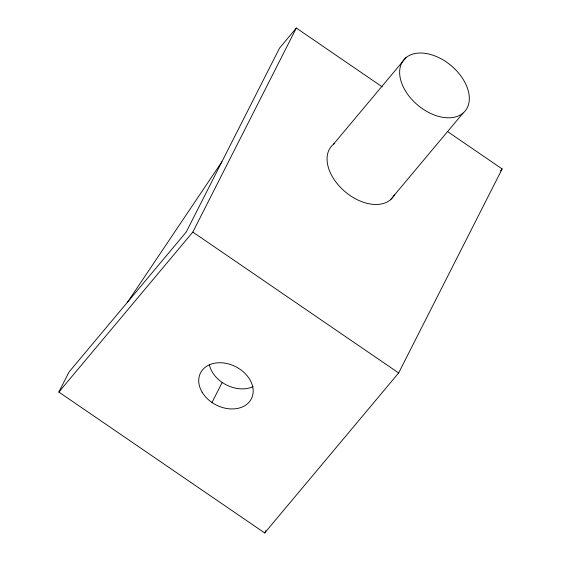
<?xml version="1.0" encoding="UTF-8"?>
<svg xmlns="http://www.w3.org/2000/svg" width="561" height="561" viewBox="0 0 561 561"><rect width="100%" height="100%" fill="white"/><g stroke="black" fill="none" stroke-linecap="round" stroke-linejoin="round"><path stroke-width="0.84" d="M447.257 131.365L502.144 168.938L398.64 372.96L264.673 532.95L58.856 392.062L69.038 371.999L186.252 232.002L279.581 48.05L296.327 28.05L382.265 86.878M58.856 392.062L192.823 232.072L296.327 28.05M212.002 402.51L222.184 382.441M264.673 532.95L265.851 530.636M127.649 302L221.89 161.764M333.353 144.366L405.912 57.706M390.456 199.786L463.021 113.126A39.936 25.862 39.9 0 0 437.468 56.998A39.936 25.862 39.9 0 0 402.917 86.121A39.936 25.862 39.9 0 0 463.021 113.126M500.468 170.937L502.144 168.938M192.823 232.072L398.64 372.96M253.116 386.627A28.527 21.493 26.9 0 1 209.309 364.517M394.649 194.492A39.936 25.862 39.9 0 1 344.966 191.624A39.936 25.862 39.9 0 1 334.552 143.441M202.177 392.272A28.527 21.493 26.9 0 0 249.343 401.851A28.527 21.493 26.9 0 0 226.349 363.409A28.527 21.493 26.9 0 0 202.177 392.272"/></g></svg>
